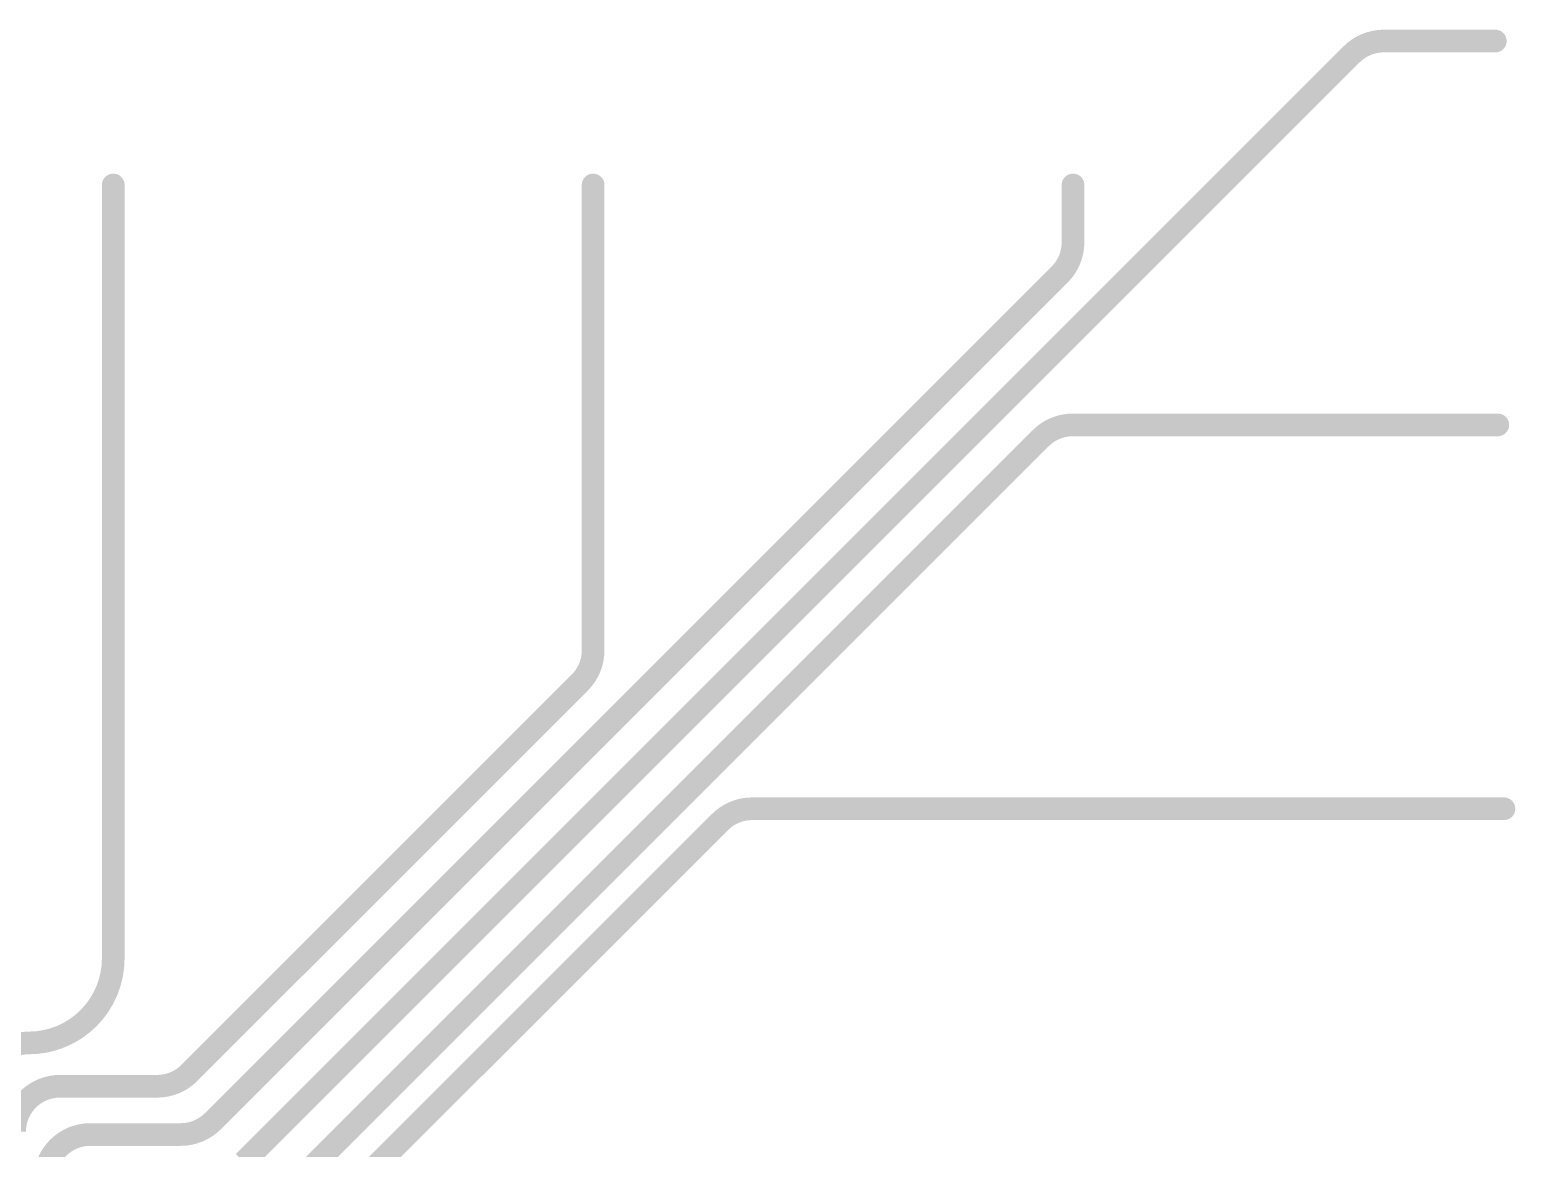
# Model space of a CAD drawing. Extents: x 6 to 93.1, y 11.1 to 76.5.
# Drawn here: x 53.67 to 92.98, y 46.89 to 76.5 of the extents above; entities that cross this region are included whole.
import ezdxf

# ---------------------------------------------------------------- set-up
doc = ezdxf.new("R2010")
doc.units = 0
doc.layers.add('1', color=14, linetype='CONTINUOUS')

msp = doc.modelspace()

# ---------------------------------------------------------------- linework, layer by layer
at = {"layer": '1'}
for points, const_width in [([(89.5023, 76.2, 0.1989), (88.6538, 75.8485)], 0.6), ([(89.5023, 76.35, 1), (89.5023, 76.05)], 0.3), ([(89.5023, 76.05, 1), (89.5023, 76.35)], 0.3), ([(92.4553, 76.05, 1), (92.4553, 76.35)], 0.3), ([(88.5477, 75.9546, 1), (88.7598, 75.7425)], 0.3), ([(88.7598, 75.7425, 1), (88.5477, 75.9546)], 0.3), ([(56.03, 72.39, 1), (55.73, 72.39)], 0.3), ([(68.73, 72.39, 1), (68.43, 72.39)], 0.3), ([(81.43, 72.39, 1), (81.13, 72.39)], 0.3), ([(80.9285, 70.0228, 0.1989), (81.28, 70.8713)], 0.6), ([(81.43, 70.8713, 1), (81.13, 70.8713)], 0.3), ([(81.13, 70.8713, 1), (81.43, 70.8713)], 0.3), ([(80.8225, 70.1288, 1), (81.0346, 69.9167)], 0.3), ([(81.0346, 69.9167, 1), (80.8225, 70.1288)], 0.3), ([(81.2746, 66.04, 0.1989), (80.426, 65.6885)], 0.6), ([(81.2746, 66.19, 1), (81.2746, 65.89)], 0.3), ([(81.2746, 65.89, 1), (81.2746, 66.19)], 0.3), ([(92.5208, 65.89, 1), (92.5208, 66.19)], 0.3), ([(80.32, 65.7946, 1), (80.5321, 65.5825)], 0.3), ([(80.5321, 65.5825, 1), (80.32, 65.7946)], 0.3), ([(68.2285, 59.2223, 0.1989), (68.58, 60.0708)], 0.6), ([(68.73, 60.0708, 1), (68.43, 60.0708)], 0.3), ([(68.43, 60.0708, 1), (68.73, 60.0708)], 0.3), ([(68.1225, 59.3283, 1), (68.3346, 59.1162)], 0.3), ([(68.3346, 59.1162, 1), (68.1225, 59.3283)], 0.3), ([(72.7848, 55.88, 0.1989), (71.9363, 55.5285)], 0.6), ([(72.0423, 55.4225, 1), (71.8302, 55.6346)], 0.3), ([(72.7848, 56.03, 1), (72.7848, 55.73)], 0.3), ([(72.7848, 55.73, 1), (72.7848, 56.03)], 0.3), ([(92.6845, 55.73, 1), (92.6845, 56.03)], 0.3), ([(71.8302, 55.6346, 1), (72.0423, 55.4225)], 0.3), ([(53.6445, 49.6818, 0.4142), (55.88, 51.9173)], 0.6), ([(56.03, 51.9173, 1), (55.73, 51.9173)], 0.3), ([(55.73, 51.9173, 1), (56.03, 51.9173)], 0.3), ([(53.6445, 49.6818, 0.4142), (52.47, 48.5072)], 0.6), ([(53.6445, 49.8317, 1), (53.6445, 49.5318)], 0.3), ([(53.6445, 49.5318, 1), (53.6445, 49.8317)], 0.3), ([(57.0447, 48.5355, 0.1989), (57.8932, 48.887)], 0.6), ([(57.9993, 48.7809, 1), (57.7872, 48.993)], 0.3), ([(54.47, 48.5355, 0.4142), (53.27, 47.3355)], 0.6), ([(54.47, 48.6855, 1), (54.47, 48.3855)], 0.3), ([(54.47, 48.3855, 1), (54.47, 48.6855)], 0.3), ([(57.0447, 48.6855, 1), (57.0447, 48.3855)], 0.3), ([(57.0447, 48.3855, 1), (57.0447, 48.6855)], 0.3), ([(57.7872, 48.993, 1), (57.9993, 48.7809)], 0.3), ([(57.6669, 47.2583, 0.1989), (58.5155, 47.6097)], 0.6), ([(58.4094, 47.7158, 1), (58.6215, 47.5037)], 0.3), ([(58.6215, 47.5037, 1), (58.4094, 47.7158)], 0.3), ([(55.27, 47.2583, 0.4142), (54.07, 46.0583)], 0.6), ([(55.27, 47.4083, 1), (55.27, 47.1083)], 0.3), ([(55.27, 47.1083, 1), (55.27, 47.4083)], 0.3), ([(57.6669, 47.4083, 1), (57.6669, 47.1083)], 0.3), ([(57.6669, 47.1083, 1), (57.6669, 47.4083)], 0.3)]:
    msp.add_lwpolyline(points, format="xyb", dxfattribs=dict(at, const_width=const_width))
at = {"layer": '1', "const_width": 0.6}
for points in [[(89.5023, 76.2), (92.4553, 76.2)], [(59.3342, 46.529), (88.6538, 75.8485)], [(55.88, 51.9173), (55.88, 72.39)], [(68.58, 60.0708), (68.58, 72.39)], [(81.28, 70.8713), (81.28, 72.39)], [(58.5155, 47.6097), (80.9285, 70.0228)], [(81.2746, 66.04), (92.5208, 66.04)], [(57.259, 42.5215), (80.426, 65.6885)], [(57.8932, 48.887), (68.2285, 59.2223)], [(58.1292, 41.7215), (71.9363, 55.5285)], [(72.7848, 55.88), (92.6845, 55.88)], [(54.47, 48.5355), (57.0447, 48.5355)], [(55.27, 47.2583), (57.6669, 47.2583)]]:
    msp.add_lwpolyline(points, dxfattribs=at)

doc.saveas('drawing.dxf')
